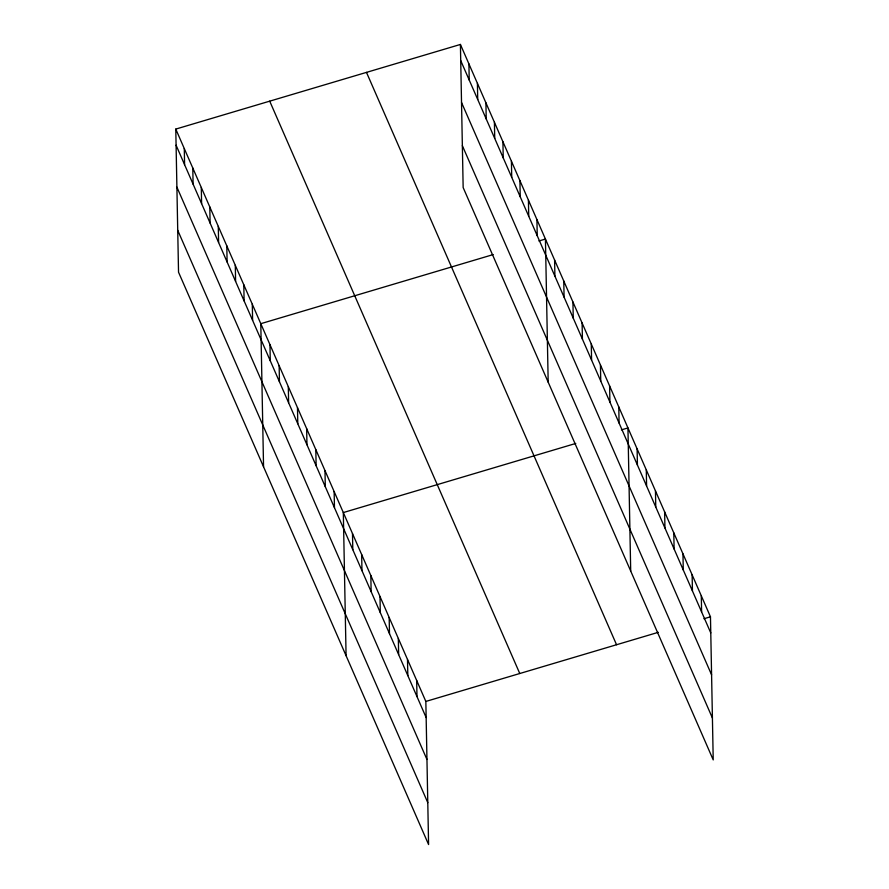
<?xml version="1.0" encoding="UTF-8"?>
<svg xmlns="http://www.w3.org/2000/svg" width="889" height="889" viewBox="0 0 889 889"><rect width="100%" height="100%" fill="white"/><g stroke="black" fill="none" stroke-linecap="round" stroke-linejoin="round"><path stroke-width="1.33" d="M175.778 129.094L425.842 701.443L428.587 844.55L178.533 272.201L175.778 129.094L460.413 44.45L710.467 616.799L713.222 759.906L463.158 187.557L460.413 44.45M493.251 254.565L260.799 323.685L263.555 466.803M538.912 240.986L545.435 239.052L548.18 382.159M575.772 443.444L343.321 512.564L346.077 655.671M621.422 429.865L627.945 427.931L630.701 571.038M425.842 701.443L658.293 632.323M703.944 618.744L710.467 616.799M460.713 60.574L710.778 632.924M461.524 102.479L711.589 674.829M462.347 145.652L712.411 718.001M366.479 72.376L616.544 644.736M269.711 101.157L519.765 673.506M176.089 145.218L426.153 717.567M176.9 187.123L426.953 759.473M177.722 230.295L427.787 802.645M701.299 595.819L701.61 611.943M692.131 574.827L692.442 590.952M682.963 553.847L683.274 569.971M673.795 532.855L674.106 548.98M664.628 511.875L664.939 527.999M655.46 490.884L655.771 507.008M646.292 469.903L646.592 486.027M637.113 448.912L637.424 465.036M618.777 406.94L619.088 423.064M609.61 385.948L609.921 402.084M600.442 364.968L600.753 381.092M591.274 343.976L591.585 360.101M582.106 322.996L582.417 339.12M572.938 302.004L573.249 318.129M563.77 281.024L564.082 297.148M554.603 260.033L554.903 276.157M536.923 219.594L537.234 235.718M528.422 200.125L528.733 216.26M519.921 180.667L520.232 196.791M511.419 161.209L511.731 177.333M502.918 141.751L503.23 157.875M494.417 122.293L494.728 138.417M485.916 102.835L486.227 118.959M477.415 83.366L477.726 99.49M468.914 63.908L469.225 80.032M416.674 680.452L416.985 696.576M407.506 659.471L407.818 675.596M398.339 638.48L398.65 654.604M389.171 617.499L389.482 633.624M380.003 596.508L380.303 612.632M370.835 575.527L371.135 591.652M361.656 554.536L361.967 570.66M352.488 533.556L352.8 549.68M334.153 491.584L334.464 507.708M324.985 470.592L325.296 486.716M315.817 449.601L316.128 465.736M306.649 428.62L306.961 444.744M297.482 407.629L297.793 423.764M288.314 386.648L288.625 402.773M279.146 365.657L279.446 381.781M269.967 344.676L270.278 360.801M252.298 304.227L252.609 320.351M243.797 284.769L244.108 300.893M235.296 265.311L235.607 281.435M226.795 245.853L227.106 261.977M218.294 226.384L218.605 242.519M209.793 206.926L210.104 223.05M201.292 187.468L201.603 203.592M192.791 168.01L193.091 184.134M184.29 148.552L184.59 164.676"/></g></svg>
